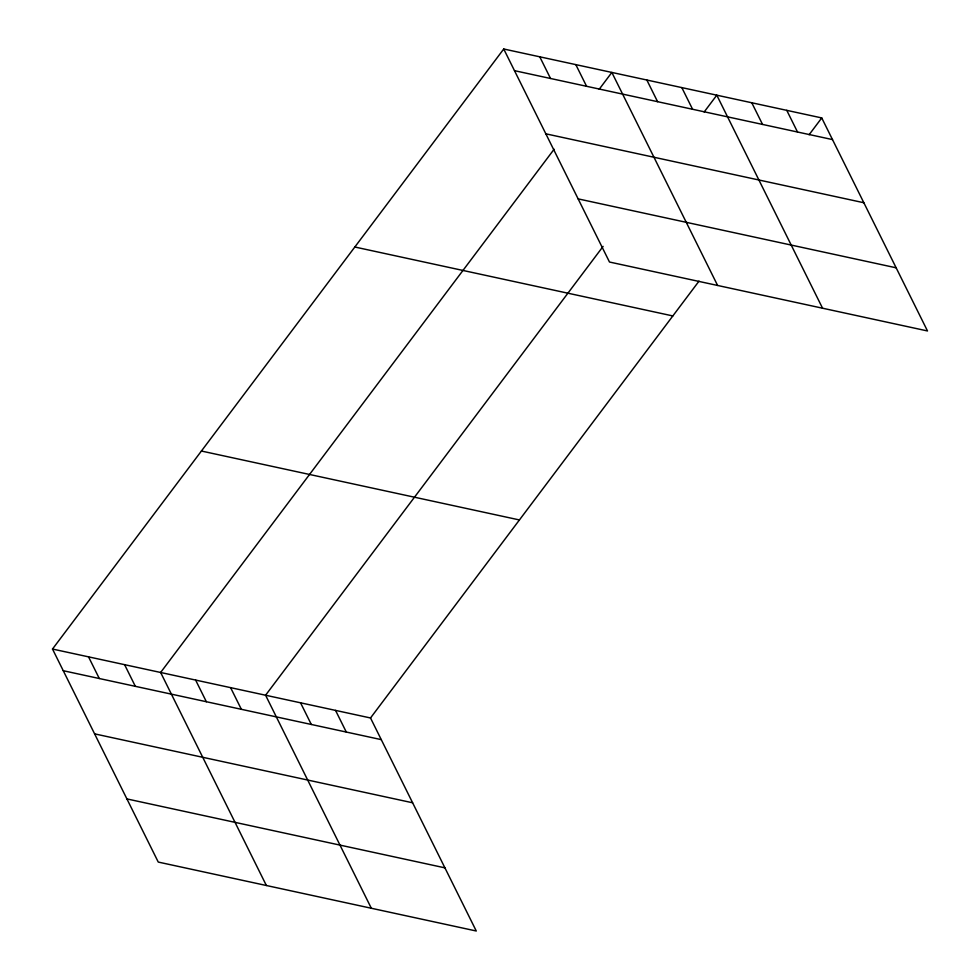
<?xml version="1.0" encoding="UTF-8"?>
<svg xmlns="http://www.w3.org/2000/svg" width="980" height="980" viewBox="0 0 980 980"><rect width="100%" height="100%" fill="white"/><g stroke="black" fill="none" stroke-linecap="round" stroke-linejoin="round"><path stroke-width="1.47" d="M52.504 649.042L370.514 717.973L476.268 931L158.258 862.069L52.504 649.042L503.732 49L821.742 117.931L927.497 330.958L609.487 262.028L503.732 49M554.104 149.242L160.634 672.476L266.376 885.504M599.221 89.241L611.851 72.434L717.605 285.462M603.092 246.397L265.58 695.224L371.322 908.252M704.167 111.977L716.797 95.183L822.551 308.21M370.514 717.973L699.01 281.138M809.113 134.726L821.742 117.931M514.488 70.67L832.498 139.589M545.836 133.819L863.846 202.738M578.127 198.879L896.149 267.81M354.821 247.009L672.844 315.94M201.415 451.033L519.424 519.951M63.259 670.712L381.269 739.63M94.607 733.861L412.617 802.779M126.91 798.92L444.92 867.851M786.769 110.348L797.512 132.006M751.783 102.765L762.538 124.423M681.823 87.6L692.578 109.27M646.837 80.017L657.592 101.687M575.811 64.619L586.567 86.289M539.772 56.816L550.527 78.474M335.54 710.39L346.295 732.048M300.554 702.807L311.309 724.465M230.594 687.642L241.35 709.3M195.608 680.059L206.364 701.729M124.595 664.661L135.338 686.331M88.543 656.857L99.299 678.515"/></g></svg>
